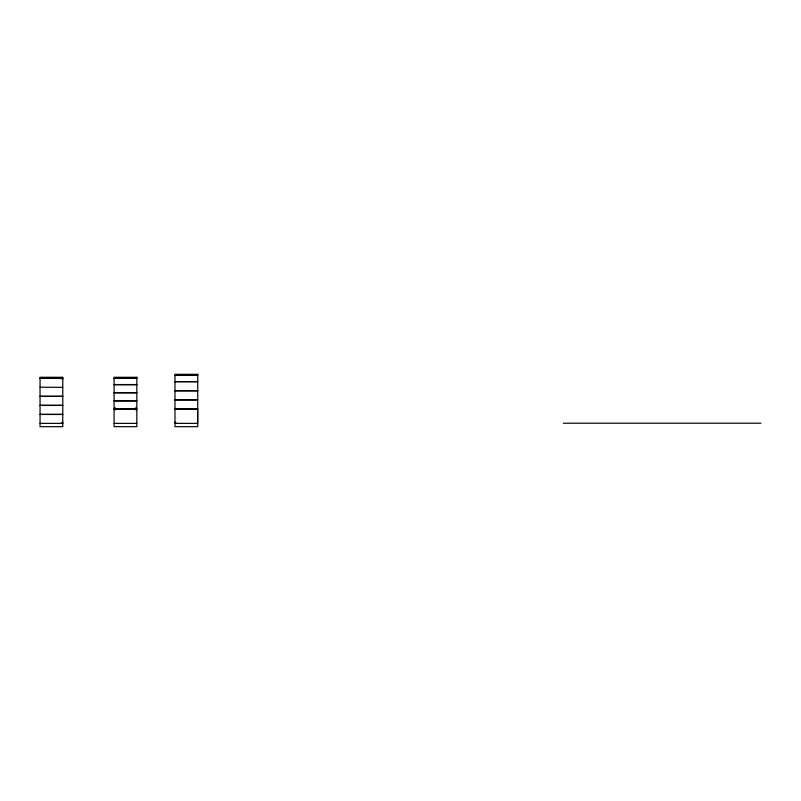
<?xml version="1.0" encoding="UTF-8"?>
<svg xmlns="http://www.w3.org/2000/svg" width="801" height="801" viewBox="0 0 801 801"><rect width="100%" height="100%" fill="white"/><g stroke="black" fill="none" stroke-linecap="round" stroke-linejoin="round"><path stroke-width="1.2" d="M174.998 375.208L197.727 375.208M174.998 375.409L197.727 375.409M40.05 378.172L62.768 378.172M114.092 378.172L136.821 378.172M40.05 378.322L62.768 378.322M114.092 378.372L136.821 378.372M61.887 379.063L62.768 379.063M174.998 381.576L197.727 381.576M174.998 381.777L197.727 381.777M114.092 384.54L136.821 384.54M114.092 384.74L136.821 384.74M40.05 387.213L62.768 387.364M174.998 390.668L197.727 390.668M174.998 390.868L197.727 390.868M114.092 392.65L136.821 392.65M114.092 392.84L136.821 392.84M40.05 396.255L62.768 396.255M40.05 396.405L62.768 396.405M174.998 399.759L197.727 399.759M174.998 399.959L197.727 399.959M114.092 400.75L136.821 400.75M114.092 400.941L136.821 400.941M40.05 405.296L62.768 405.296M40.05 405.436L62.768 405.436M114.092 408.85L136.821 408.85M174.998 408.85L197.727 408.85M114.092 409.041L136.821 409.041M175.099 409.041L197.627 409.041L197.627 423.369L175.099 423.369M40.05 414.327L62.768 414.327M40.05 414.477L62.768 414.477M61.887 422.337L62.768 422.337M174.998 422.337L175.89 422.337M61.887 423.218L62.768 423.218M563.363 423.218L760.95 423.218M40.05 423.369L62.768 423.369M114.092 423.369L136.821 423.369M135.93 407.499L135.93 409.972M114.984 407.499L114.984 409.972M197.727 374.317L174.998 374.317L174.998 426.683L197.727 426.683L197.727 374.317M62.768 377.281L40.05 377.281L40.05 426.683L62.768 426.683L62.768 377.281M136.821 377.281L114.092 377.281L114.092 426.683L136.821 426.683L136.821 377.281"/></g></svg>
